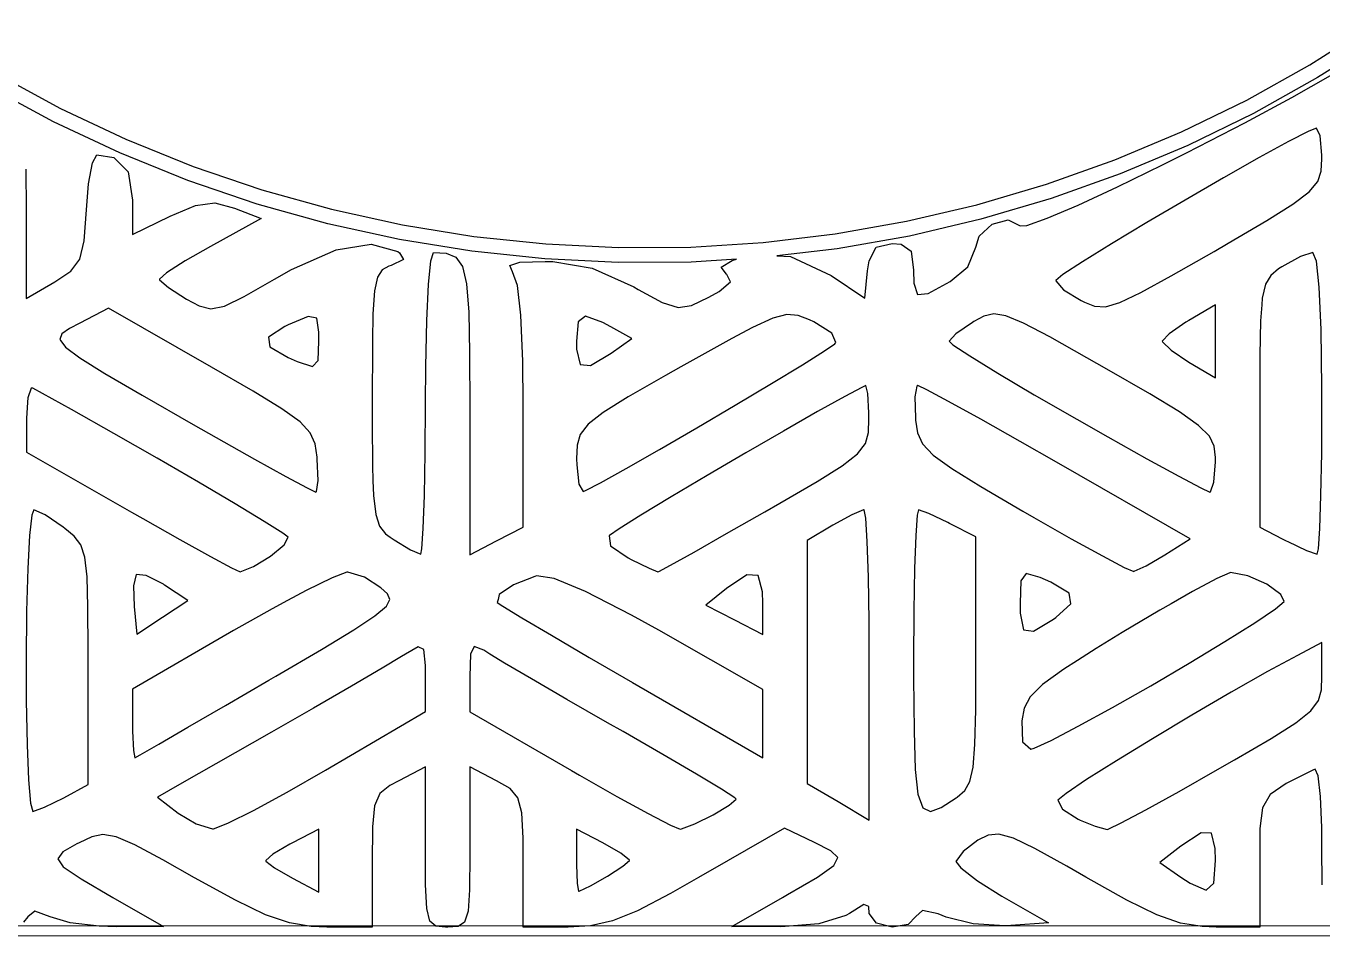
# Model space of a CAD drawing. Extents: x 19 to 403, y -177 to -75.
# Drawn here: x 165.23 to 177.72, y -177.06 to -168.29 of the extents above; entities that cross this region are included whole.
import ezdxf

# ---------------------------------------------------------------- set-up
doc = ezdxf.new("R2010")
doc.units = 0
doc.layers.add('BLACK', color=7, linetype='CONTINUOUS')

msp = doc.modelspace()

# ---------------------------------------------------------------- linework, layer by layer
at = {"layer": 'BLACK', "linetype": 'CONTINUOUS'}
for p, q in [((177.602, -168.667), (178.192, -168.293)), ((178.273, -168.413), (177.677, -168.791)), ((176.993, -169.007), (177.602, -168.667)), ((164.949, -168.755), (165.563, -169.087)), ((177.677, -168.791), (177.06, -169.136)), ((177.428, -168.984), (177.8, -168.772)), ((165.498, -169.217), (164.876, -168.881)), ((165.563, -169.087), (166.195, -169.384)), ((176.365, -169.313), (176.993, -169.007)), ((176.976, -169.226), (177.428, -168.984)), ((166.137, -169.517), (165.498, -169.217)), ((177.06, -169.136), (176.425, -169.446)), ((175.722, -169.584), (176.365, -169.313)), ((176.413, -169.515), (176.976, -169.226)), ((177.592, -169.306), (177.397, -169.406)), ((177.665, -169.278), (177.592, -169.306)), ((177.701, -169.353), (177.665, -169.278)), ((166.195, -169.384), (166.842, -169.646)), ((176.425, -169.446), (175.774, -169.719)), ((177.397, -169.406), (177.113, -169.562)), ((177.718, -169.537), (177.701, -169.353)), ((165.871, -169.612), (165.913, -169.534)), ((165.913, -169.534), (166.079, -169.562)), ((166.079, -169.562), (166.216, -169.7)), ((166.792, -169.782), (166.137, -169.517)), ((175.064, -169.818), (175.722, -169.584)), ((176.182, -169.632), (176.413, -169.515)), ((177.113, -169.562), (176.771, -169.755)), ((177.712, -169.691), (177.718, -169.572)), ((177.718, -169.572), (177.718, -169.537)), ((165.23, -169.674), (165.232, -170.065)), ((165.834, -169.815), (165.871, -169.612)), ((166.216, -169.7), (166.258, -169.97)), ((166.842, -169.646), (167.503, -169.871)), ((175.749, -169.844), (176.182, -169.632)), ((177.679, -169.791), (177.712, -169.691)), ((165.814, -170.065), (165.834, -169.815)), ((167.46, -170.01), (166.792, -169.782)), ((174.394, -170.015), (175.064, -169.818)), ((175.774, -169.719), (175.109, -169.956)), ((176.771, -169.755), (176.401, -169.97)), ((177.596, -169.891), (177.679, -169.791)), ((167.503, -169.871), (168.176, -170.059)), ((175.109, -169.956), (174.431, -170.156)), ((175.369, -170.019), (175.749, -169.844)), ((177.439, -170.01), (177.596, -169.891)), ((165.232, -170.065), (165.232, -170.919)), ((165.793, -170.362), (165.814, -170.065)), ((166.258, -169.97), (166.258, -170.302)), ((166.622, -170.126), (166.865, -170.023)), ((166.865, -170.023), (167.051, -169.998)), ((167.051, -169.998), (167.242, -170.048)), ((167.242, -170.048), (167.499, -170.147)), ((168.141, -170.2), (167.46, -170.01)), ((168.176, -170.059), (168.858, -170.209)), ((173.714, -170.175), (174.394, -170.015)), ((175.07, -170.146), (175.369, -170.019)), ((176.401, -169.97), (176.031, -170.188)), ((177.186, -170.169), (177.439, -170.01)), ((166.258, -170.302), (166.622, -170.126)), ((167.499, -170.147), (167.008, -170.418)), ((168.83, -170.351), (168.141, -170.2)), ((168.858, -170.209), (169.547, -170.32)), ((173.027, -170.296), (173.714, -170.175)), ((174.431, -170.156), (173.744, -170.317)), ((174.416, -170.317), (174.541, -170.203)), ((174.541, -170.203), (174.695, -170.16)), ((174.695, -170.16), (174.811, -170.218)), ((174.811, -170.218), (174.875, -170.215)), ((174.875, -170.215), (175.07, -170.146)), ((176.031, -170.188), (175.691, -170.392)), ((176.814, -170.387), (177.186, -170.169)), ((169.547, -170.32), (170.241, -170.393)), ((172.334, -170.379), (173.027, -170.296)), ((173.744, -170.317), (173.048, -170.44)), ((174.383, -170.424), (174.416, -170.317)), ((165.75, -170.541), (165.793, -170.362)), ((167.008, -170.418), (166.766, -170.557)), ((167.79, -170.64), (168.221, -170.451)), ((168.221, -170.451), (168.559, -170.394)), ((168.559, -170.394), (168.814, -170.467)), ((168.814, -170.467), (168.831, -170.478)), ((169.528, -170.464), (168.83, -170.351)), ((170.23, -170.538), (169.528, -170.464)), ((170.241, -170.393), (170.939, -170.427)), ((170.939, -170.427), (171.637, -170.423)), ((171.637, -170.423), (172.334, -170.379)), ((173.048, -170.44), (172.467, -170.509)), ((173.355, -170.555), (173.423, -170.423)), ((173.423, -170.423), (173.576, -170.39)), ((173.576, -170.39), (173.663, -170.395)), ((173.663, -170.395), (173.761, -170.462)), ((173.761, -170.462), (173.784, -170.646)), ((174.305, -170.614), (174.383, -170.424)), ((175.691, -170.392), (175.412, -170.565)), ((176.267, -170.702), (176.68, -170.465)), ((176.68, -170.465), (176.814, -170.387)), ((165.663, -170.655), (165.75, -170.541)), ((166.766, -170.557), (166.586, -170.672)), ((168.868, -170.542), (168.75, -170.6)), ((168.831, -170.478), (168.868, -170.542)), ((169.11, -170.784), (169.132, -170.556)), ((169.132, -170.556), (169.159, -170.475)), ((169.159, -170.475), (169.28, -170.482)), ((169.28, -170.482), (169.372, -170.52)), ((169.372, -170.52), (169.436, -170.611)), ((169.893, -170.601), (169.989, -170.57)), ((169.989, -170.57), (170.233, -170.561)), ((170.936, -170.573), (170.23, -170.538)), ((170.233, -170.561), (170.307, -170.562)), ((170.307, -170.562), (170.688, -170.628)), ((171.642, -170.568), (170.936, -170.573)), ((172.077, -170.54), (171.642, -170.568)), ((171.931, -170.617), (172.037, -170.552)), ((172.037, -170.552), (172.077, -170.54)), ((172.467, -170.509), (172.599, -170.513)), ((172.599, -170.513), (172.99, -170.696)), ((173.341, -170.653), (173.355, -170.555)), ((175.412, -170.565), (175.222, -170.689)), ((177.511, -170.513), (177.331, -170.613)), ((177.63, -170.475), (177.511, -170.513)), ((177.666, -170.56), (177.63, -170.475)), ((177.693, -170.809), (177.666, -170.56)), ((165.51, -170.757), (165.663, -170.655)), ((166.586, -170.672), (166.517, -170.732)), ((167.627, -170.732), (167.79, -170.64)), ((168.618, -170.713), (168.59, -170.844)), ((168.663, -170.643), (168.618, -170.713)), ((168.728, -170.607), (168.663, -170.643)), ((168.75, -170.6), (168.728, -170.607)), ((169.436, -170.611), (169.476, -170.779)), ((169.919, -170.663), (169.893, -170.601)), ((169.967, -170.794), (169.919, -170.663)), ((170.688, -170.628), (171.087, -170.808)), ((171.981, -170.684), (171.931, -170.617)), ((171.985, -170.687), (171.981, -170.684)), ((172.02, -170.757), (171.985, -170.687)), ((172.99, -170.696), (173.314, -170.917)), ((173.314, -170.917), (173.341, -170.653)), ((173.784, -170.646), (173.787, -170.772)), ((174.135, -170.756), (174.305, -170.614)), ((175.222, -170.689), (175.153, -170.747)), ((175.974, -170.862), (176.267, -170.702)), ((177.225, -170.696), (177.174, -170.78)), ((177.3, -170.634), (177.225, -170.696)), ((177.331, -170.613), (177.3, -170.634)), ((165.232, -170.919), (165.51, -170.757)), ((166.517, -170.732), (166.519, -170.738)), ((166.519, -170.738), (166.605, -170.814)), ((166.605, -170.814), (166.779, -170.924)), ((167.333, -170.9), (167.627, -170.732)), ((169.093, -171.132), (169.11, -170.784)), ((169.476, -170.779), (169.497, -171.049)), ((170, -171.078), (169.967, -170.794)), ((171.087, -170.808), (171.129, -170.831)), ((171.129, -170.831), (171.362, -170.956)), ((171.91, -170.851), (172.02, -170.757)), ((173.787, -170.772), (173.822, -170.879)), ((173.925, -170.87), (174.135, -170.756)), ((175.153, -170.747), (175.153, -170.75)), ((175.153, -170.75), (175.228, -170.834)), ((175.228, -170.834), (175.397, -170.939)), ((177.174, -170.78), (177.143, -170.916)), ((177.711, -171.218), (177.693, -170.809)), ((166.779, -170.924), (166.899, -170.989)), ((167.143, -170.993), (167.333, -170.9)), ((168.59, -170.844), (168.575, -171.065)), ((171.362, -170.956), (171.514, -171.004)), ((171.644, -170.985), (171.811, -170.906)), ((171.811, -170.906), (171.91, -170.851)), ((173.822, -170.879), (173.925, -170.87)), ((175.397, -170.939), (175.429, -170.955)), ((175.429, -170.955), (175.528, -170.994)), ((175.633, -170.998), (175.772, -170.958)), ((175.772, -170.958), (175.974, -170.862)), ((177.143, -170.916), (177.139, -170.979)), ((166.028, -171.013), (165.752, -171.156)), ((167.02, -171.581), (166.028, -171.013)), ((166.899, -170.989), (167.013, -171.019)), ((167.013, -171.019), (167.143, -170.993)), ((168.575, -171.065), (168.57, -171.33)), ((169.497, -171.049), (169.506, -171.442)), ((170.018, -171.521), (170, -171.078)), ((170.624, -171.088), (170.551, -171.143)), ((170.789, -171.151), (170.624, -171.088)), ((171.514, -171.004), (171.644, -170.985)), ((172.564, -171.074), (172.427, -171.109)), ((172.672, -171.083), (172.564, -171.074)), ((172.781, -171.125), (172.672, -171.083)), ((174.462, -171.089), (174.364, -171.141)), ((174.556, -171.067), (174.462, -171.089)), ((174.674, -171.086), (174.556, -171.067)), ((174.844, -171.156), (174.674, -171.086)), ((175.528, -170.994), (175.633, -170.998)), ((176.692, -170.979), (176.436, -171.13)), ((176.692, -171.682), (176.692, -170.979)), ((177.139, -170.979), (177.127, -171.135)), ((165.652, -171.208), (165.576, -171.258)), ((165.752, -171.156), (165.652, -171.208)), ((167.725, -171.189), (167.569, -171.291)), ((167.759, -171.173), (167.725, -171.189)), ((167.952, -171.093), (167.759, -171.173)), ((168.034, -171.109), (167.952, -171.093)), ((168.054, -171.244), (168.034, -171.109)), ((169.083, -171.577), (169.093, -171.132)), ((170.551, -171.143), (170.535, -171.33)), ((170.866, -171.193), (170.789, -171.151)), ((171.07, -171.305), (170.866, -171.193)), ((172.231, -171.198), (172.031, -171.305)), ((172.427, -171.109), (172.231, -171.198)), ((172.823, -171.145), (172.781, -171.125)), ((172.995, -171.254), (172.823, -171.145)), ((174.352, -171.149), (174.192, -171.258)), ((174.364, -171.141), (174.352, -171.149)), ((175.095, -171.287), (174.844, -171.156)), ((176.407, -171.148), (176.245, -171.259)), ((176.436, -171.13), (176.407, -171.148)), ((177.127, -171.135), (177.121, -171.465)), ((165.576, -171.258), (165.558, -171.314)), ((165.558, -171.314), (165.568, -171.327)), ((165.568, -171.327), (165.611, -171.387)), ((167.569, -171.291), (167.581, -171.383)), ((168.047, -171.517), (168.054, -171.33)), ((168.054, -171.33), (168.054, -171.244)), ((168.57, -171.33), (168.569, -171.402)), ((170.535, -171.33), (170.536, -171.406)), ((170.869, -171.446), (171.07, -171.305)), ((172.031, -171.305), (171.946, -171.351)), ((173.033, -171.343), (172.995, -171.254)), ((174.192, -171.258), (174.127, -171.331)), ((174.127, -171.331), (174.14, -171.343)), ((175.453, -171.489), (175.095, -171.287)), ((176.245, -171.259), (176.179, -171.33)), ((176.179, -171.33), (176.181, -171.337)), ((176.181, -171.337), (176.264, -171.417)), ((177.718, -171.78), (177.711, -171.218)), ((165.611, -171.387), (165.751, -171.491)), ((167.581, -171.383), (167.759, -171.488)), ((168.569, -171.402), (168.568, -171.882)), ((169.506, -171.442), (169.508, -171.983)), ((170.536, -171.406), (170.571, -171.554)), ((170.672, -171.564), (170.869, -171.446)), ((171.946, -171.351), (171.542, -171.577)), ((172.712, -171.558), (172.926, -171.424)), ((172.926, -171.424), (173.025, -171.355)), ((173.025, -171.355), (173.033, -171.343)), ((174.14, -171.343), (174.163, -171.364)), ((174.163, -171.364), (174.326, -171.472)), ((176.264, -171.417), (176.436, -171.531)), ((177.121, -171.465), (177.12, -171.937)), ((165.751, -171.491), (165.992, -171.641)), ((167.421, -171.813), (167.02, -171.581)), ((167.759, -171.488), (167.846, -171.527)), ((167.846, -171.527), (167.993, -171.574)), ((167.993, -171.574), (168.047, -171.517)), ((169.081, -171.929), (169.083, -171.577)), ((170.021, -171.944), (170.018, -171.521)), ((170.571, -171.554), (170.672, -171.564)), ((171.542, -171.577), (171.393, -171.661)), ((172.416, -171.738), (172.712, -171.558)), ((174.326, -171.472), (174.595, -171.637)), ((175.647, -171.6), (175.453, -171.489)), ((176.436, -171.531), (176.692, -171.682)), ((165.992, -171.641), (166.352, -171.85)), ((171.393, -171.661), (171.035, -171.867)), ((174.595, -171.637), (174.947, -171.846)), ((176.06, -171.838), (175.647, -171.6)), ((165.283, -171.783), (165.248, -171.875)), ((165.296, -171.783), (165.283, -171.783)), ((165.669, -171.989), (165.296, -171.783)), ((167.697, -171.982), (167.421, -171.813)), ((172.066, -171.946), (172.416, -171.738)), ((173.284, -171.775), (173.12, -171.862)), ((173.323, -171.758), (173.284, -171.775)), ((173.344, -171.834), (173.323, -171.758)), ((173.354, -172.021), (173.344, -171.834)), ((173.816, -171.762), (173.796, -171.867)), ((173.824, -171.758), (173.816, -171.762)), ((173.911, -171.798), (173.824, -171.758)), ((174.121, -171.911), (173.911, -171.798)), ((176.346, -172.012), (176.06, -171.838)), ((177.718, -171.929), (177.718, -171.78)), ((165.245, -171.917), (165.235, -172.074)), ((165.248, -171.875), (165.245, -171.917)), ((166.352, -171.85), (166.844, -172.132)), ((168.568, -171.882), (168.568, -172.12)), ((169.078, -172.406), (169.081, -171.929)), ((170.021, -173.122), (170.021, -171.944)), ((171.035, -171.867), (170.794, -172.016)), ((171.696, -172.164), (172.066, -171.946)), ((173.12, -171.862), (172.859, -172.008)), ((173.796, -171.867), (173.801, -172.069)), ((174.43, -172.081), (174.121, -171.911)), ((174.947, -171.846), (175.356, -172.082)), ((177.12, -171.937), (177.12, -173.122)), ((177.716, -172.406), (177.718, -171.929)), ((165.235, -172.074), (165.237, -172.399)), ((166.077, -172.219), (165.669, -171.989)), ((167.872, -172.108), (167.697, -171.982)), ((169.508, -171.983), (169.508, -173.387)), ((170.794, -172.016), (170.647, -172.129)), ((172.859, -172.008), (172.531, -172.196)), ((173.348, -172.21), (173.354, -172.079)), ((173.354, -172.079), (173.354, -172.021)), ((173.801, -172.069), (173.801, -172.079)), ((173.801, -172.079), (173.802, -172.09)), ((173.802, -172.09), (173.822, -172.214)), ((174.811, -172.296), (174.43, -172.081)), ((175.356, -172.082), (175.654, -172.251)), ((176.53, -172.141), (176.346, -172.012)), ((166.844, -172.132), (167.063, -172.257)), ((167.971, -172.214), (167.872, -172.108)), ((168.018, -172.32), (167.971, -172.214)), ((168.568, -172.12), (168.57, -172.532)), ((170.647, -172.129), (170.571, -172.228)), ((171.335, -172.374), (171.696, -172.164)), ((172.531, -172.196), (172.167, -172.407)), ((173.319, -172.315), (173.348, -172.21)), ((173.822, -172.214), (173.871, -172.32)), ((176.634, -172.244), (176.53, -172.141)), ((166.495, -172.458), (166.077, -172.219)), ((167.063, -172.257), (167.433, -172.466)), ((168.037, -172.448), (168.018, -172.32)), ((170.542, -172.332), (170.537, -172.464)), ((170.571, -172.228), (170.542, -172.332)), ((173.242, -172.414), (173.319, -172.315)), ((173.871, -172.32), (173.973, -172.427)), ((175.161, -172.495), (174.811, -172.296)), ((175.654, -172.251), (176.032, -172.463)), ((176.68, -172.341), (176.634, -172.244)), ((176.692, -172.452), (176.68, -172.341)), ((165.237, -172.399), (166.249, -172.977)), ((166.894, -172.689), (166.495, -172.458)), ((167.433, -172.466), (167.734, -172.633)), ((168.038, -172.467), (168.037, -172.448)), ((169.071, -172.817), (169.078, -172.406)), ((170.537, -172.464), (170.538, -172.522)), ((171.015, -172.556), (171.335, -172.374)), ((172.167, -172.407), (171.796, -172.625)), ((173.095, -172.53), (173.242, -172.414)), ((173.973, -172.427), (174.152, -172.557)), ((176.032, -172.463), (176.34, -172.632)), ((176.692, -172.492), (176.692, -172.452)), ((177.709, -172.817), (177.716, -172.406)), ((168.046, -172.671), (168.038, -172.467)), ((168.57, -172.532), (168.575, -172.671)), ((170.538, -172.522), (170.558, -172.706)), ((170.767, -172.694), (171.015, -172.556)), ((172.854, -172.681), (173.095, -172.53)), ((174.152, -172.557), (174.432, -172.73)), ((176.448, -173.233), (175.161, -172.495)), ((176.678, -172.687), (176.692, -172.492)), ((167.247, -172.897), (166.894, -172.689)), ((167.734, -172.633), (167.94, -172.744)), ((168.031, -172.779), (168.046, -172.671)), ((168.575, -172.671), (168.58, -172.816)), ((170.558, -172.706), (170.599, -172.777)), ((170.621, -172.769), (170.767, -172.694)), ((171.796, -172.625), (171.448, -172.831)), ((172.495, -172.89), (172.854, -172.681)), ((176.34, -172.632), (176.55, -172.744)), ((176.645, -172.782), (176.678, -172.687)), ((167.94, -172.744), (168.025, -172.784)), ((168.025, -172.784), (168.031, -172.779)), ((168.58, -172.816), (168.601, -173)), ((169.06, -173.135), (169.071, -172.817)), ((170.599, -172.777), (170.621, -172.769)), ((171.448, -172.831), (171.155, -173.007)), ((174.432, -172.73), (174.836, -172.967)), ((176.55, -172.744), (176.639, -172.784)), ((176.639, -172.784), (176.645, -172.782)), ((177.698, -173.135), (177.709, -172.817)), ((165.306, -172.955), (165.287, -173.006)), ((165.418, -173.004), (165.306, -172.955)), ((167.527, -173.066), (167.247, -172.897)), ((172.349, -172.974), (172.495, -172.89)), ((173.301, -172.956), (173.189, -173.002)), ((173.306, -172.955), (173.301, -172.956)), ((173.322, -173.036), (173.306, -172.955)), ((173.831, -172.955), (173.819, -173.006)), ((173.932, -172.991), (173.831, -172.955)), ((165.287, -173.006), (165.265, -173.203)), ((165.591, -173.121), (165.418, -173.004)), ((166.249, -172.977), (166.356, -173.038)), ((166.356, -173.038), (166.715, -173.24)), ((167.707, -173.179), (167.527, -173.066)), ((168.601, -173), (168.638, -173.113)), ((171.155, -173.007), (170.947, -173.137)), ((171.98, -173.184), (172.349, -172.974)), ((173.189, -173.002), (173.007, -173.102)), ((173.337, -173.261), (173.322, -173.036)), ((173.819, -173.006), (173.805, -173.203)), ((174.114, -173.077), (173.932, -172.991)), ((174.131, -173.086), (174.114, -173.077)), ((174.383, -173.216), (174.131, -173.086)), ((174.836, -172.967), (174.941, -173.028)), ((174.941, -173.028), (175.302, -173.234)), ((165.265, -173.203), (165.248, -173.521)), ((165.606, -173.133), (165.591, -173.121)), ((165.696, -173.209), (165.606, -173.133)), ((165.759, -173.292), (165.696, -173.209)), ((167.759, -173.219), (167.707, -173.179)), ((168.638, -173.113), (168.696, -173.185)), ((168.696, -173.185), (168.742, -173.219)), ((169.047, -173.332), (169.06, -173.135)), ((169.765, -173.255), (170.021, -173.122)), ((170.853, -173.201), (170.849, -173.206)), ((170.849, -173.206), (170.865, -173.3)), ((170.947, -173.137), (170.853, -173.201)), ((171.669, -173.361), (171.98, -173.184)), ((173.007, -173.102), (172.758, -173.249)), ((173.805, -173.203), (173.794, -173.521)), ((177.12, -173.122), (177.334, -173.233)), ((177.684, -173.332), (177.698, -173.135)), ((165.798, -173.412), (165.759, -173.292)), ((166.715, -173.24), (167.009, -173.403)), ((167.588, -173.402), (167.72, -173.293)), ((167.72, -173.293), (167.759, -173.219)), ((168.742, -173.219), (168.778, -173.245)), ((168.778, -173.245), (168.938, -173.341)), ((169.035, -173.383), (169.047, -173.332)), ((169.508, -173.387), (169.765, -173.255)), ((170.865, -173.3), (171.034, -173.418)), ((172.758, -173.249), (172.758, -175.59)), ((173.348, -173.602), (173.337, -173.261)), ((174.383, -174.407), (174.383, -173.216)), ((175.302, -173.234), (175.603, -173.399)), ((176.206, -173.387), (176.448, -173.233)), ((177.334, -173.233), (177.372, -173.252)), ((177.372, -173.252), (177.389, -173.261)), ((177.389, -173.261), (177.571, -173.347)), ((177.671, -173.383), (177.684, -173.332)), ((165.82, -173.601), (165.798, -173.412)), ((167.009, -173.403), (167.212, -173.512)), ((167.425, -173.502), (167.588, -173.402)), ((168.938, -173.341), (169.035, -173.383)), ((171.034, -173.418), (171.062, -173.433)), ((171.062, -173.433), (171.236, -173.518)), ((171.442, -173.487), (171.669, -173.361)), ((175.603, -173.399), (175.813, -173.509)), ((176.025, -173.494), (176.206, -173.387)), ((177.571, -173.347), (177.671, -173.383)), ((165.248, -173.521), (165.236, -173.932)), ((166.292, -173.577), (166.268, -173.688)), ((166.293, -173.577), (166.292, -173.577)), ((166.388, -173.586), (166.293, -173.577)), ((166.555, -173.672), (166.388, -173.586)), ((167.212, -173.512), (167.294, -173.551)), ((167.294, -173.551), (167.425, -173.502)), ((168.322, -173.555), (168.181, -173.609)), ((168.333, -173.554), (168.322, -173.555)), ((168.493, -173.605), (168.333, -173.554)), ((171.236, -173.518), (171.321, -173.551)), ((171.321, -173.551), (171.329, -173.548)), ((171.329, -173.548), (171.442, -173.487)), ((172.177, -173.581), (171.981, -173.714)), ((172.285, -173.588), (172.177, -173.581)), ((172.327, -173.744), (172.285, -173.588)), ((173.794, -173.521), (173.787, -173.932)), ((174.867, -173.568), (174.817, -173.64)), ((175.004, -173.607), (174.867, -173.568)), ((175.813, -173.509), (175.905, -173.548)), ((175.905, -173.548), (175.909, -173.547)), ((175.909, -173.547), (176.025, -173.494)), ((176.831, -173.562), (176.706, -173.617)), ((176.838, -173.56), (176.831, -173.562)), ((177.004, -173.589), (176.838, -173.56)), ((177.187, -173.67), (177.004, -173.589)), ((165.829, -173.89), (165.82, -173.601)), ((166.268, -173.688), (166.274, -173.887)), ((166.565, -173.679), (166.555, -173.672)), ((166.792, -173.828), (166.565, -173.679)), ((168.181, -173.609), (167.931, -173.732)), ((168.65, -173.706), (168.493, -173.605)), ((168.714, -173.763), (168.65, -173.706)), ((169.928, -173.678), (169.792, -173.772)), ((170.133, -173.597), (169.928, -173.678)), ((170.152, -173.591), (170.133, -173.597)), ((170.32, -173.616), (170.152, -173.591)), ((170.624, -173.741), (170.32, -173.616)), ((171.981, -173.714), (171.783, -173.874)), ((173.355, -174.031), (173.348, -173.602)), ((174.817, -173.64), (174.811, -173.853)), ((175.106, -173.653), (175.004, -173.607)), ((175.283, -173.758), (175.106, -173.653)), ((176.706, -173.617), (176.471, -173.743)), ((177.322, -173.769), (177.187, -173.67)), ((166.547, -173.99), (166.792, -173.828)), ((167.752, -173.828), (167.603, -173.907)), ((167.931, -173.732), (167.752, -173.828)), ((168.704, -173.884), (168.738, -173.818)), ((168.738, -173.818), (168.714, -173.763)), ((169.781, -173.818), (169.773, -173.847)), ((169.792, -173.772), (169.781, -173.818)), ((171.066, -173.969), (170.624, -173.741)), ((172.331, -173.855), (172.327, -173.744)), ((175.299, -173.86), (175.283, -173.758)), ((176.471, -173.743), (176.265, -173.86)), ((177.272, -173.909), (177.353, -173.838)), ((177.353, -173.838), (177.322, -173.769)), ((165.236, -173.932), (165.232, -174.409)), ((165.831, -174.31), (165.829, -173.89)), ((166.274, -173.887), (166.301, -174.151)), ((167.603, -173.907), (167.23, -174.118)), ((168.594, -173.977), (168.704, -173.884)), ((169.773, -173.847), (169.826, -173.883)), ((169.826, -173.883), (170.008, -173.994)), ((171.783, -173.874), (172.057, -174.015)), ((172.331, -174.157), (172.331, -173.855)), ((173.787, -173.932), (173.784, -174.409)), ((174.811, -173.853), (174.812, -173.95)), ((174.812, -173.95), (174.844, -174.11)), ((175.155, -173.993), (175.299, -173.86)), ((176.157, -173.922), (175.794, -174.138)), ((176.265, -173.86), (176.157, -173.922)), ((177.072, -174.043), (177.272, -173.909)), ((166.301, -174.151), (166.547, -173.99)), ((168.392, -174.11), (168.594, -173.977)), ((170.008, -173.994), (170.294, -174.163)), ((171.328, -174.115), (171.066, -173.969)), ((172.057, -174.015), (172.331, -174.157)), ((173.357, -174.449), (173.355, -174.031)), ((174.94, -174.124), (175.131, -174.009)), ((175.131, -174.009), (175.155, -173.993)), ((176.784, -174.224), (177.072, -174.043)), ((167.23, -174.118), (166.258, -174.683)), ((168.079, -174.299), (168.392, -174.11)), ((170.294, -174.163), (170.658, -174.376)), ((172.331, -174.686), (171.328, -174.115)), ((174.844, -174.11), (174.94, -174.124)), ((175.794, -174.138), (175.544, -174.29)), ((165.831, -174.455), (165.831, -174.31)), ((167.638, -174.557), (168.079, -174.299)), ((169.011, -174.274), (168.888, -174.344)), ((169.066, -174.301), (169.011, -174.274)), ((169.08, -174.455), (169.066, -174.301)), ((169.549, -174.271), (169.514, -174.345)), ((169.642, -174.307), (169.549, -174.271)), ((169.701, -174.344), (169.642, -174.307)), ((175.544, -174.29), (175.362, -174.407)), ((176.439, -174.432), (176.784, -174.224)), ((177.718, -174.234), (177.483, -174.357)), ((177.718, -174.557), (177.718, -174.234)), ((165.232, -174.409), (165.234, -174.791)), ((165.831, -175.601), (165.831, -174.455)), ((168.851, -174.368), (168.662, -174.481)), ((168.888, -174.344), (168.851, -174.368)), ((169.081, -174.559), (169.08, -174.455)), ((169.514, -174.345), (169.508, -174.559)), ((169.843, -174.431), (169.701, -174.344)), ((170.101, -174.583), (169.843, -174.431)), ((170.658, -174.376), (171.075, -174.618)), ((173.357, -175.943), (173.357, -174.449)), ((173.784, -174.409), (173.784, -174.572)), ((174.382, -174.881), (174.383, -174.407)), ((175.362, -174.407), (175.231, -174.489)), ((176.068, -174.649), (176.439, -174.432)), ((177.483, -174.357), (177.195, -174.513)), ((167.57, -174.596), (167.638, -174.557)), ((168.662, -174.481), (168.368, -174.653)), ((169.081, -174.899), (169.081, -174.559)), ((169.508, -174.559), (169.508, -174.9)), ((170.443, -174.781), (170.101, -174.583)), ((173.784, -174.572), (173.788, -175.088)), ((175.231, -174.489), (175.027, -174.637)), ((177.195, -174.513), (176.843, -174.712)), ((177.714, -174.688), (177.718, -174.557)), ((166.258, -174.683), (166.258, -175.016)), ((167.153, -174.839), (167.57, -174.596)), ((168.368, -174.653), (168.003, -174.864)), ((171.075, -174.618), (172.331, -175.343)), ((172.331, -175.343), (172.331, -174.686)), ((175.027, -174.637), (174.908, -174.755)), ((175.701, -174.858), (176.068, -174.649)), ((176.843, -174.712), (176.464, -174.934)), ((177.686, -174.793), (177.714, -174.688)), ((165.234, -174.791), (165.243, -175.218)), ((170.836, -175.007), (170.443, -174.781)), ((174.908, -174.755), (174.85, -174.864)), ((177.612, -174.892), (177.686, -174.793)), ((166.792, -175.048), (167.153, -174.839)), ((168.003, -174.864), (167.597, -175.096)), ((168.119, -175.462), (169.081, -174.899)), ((169.508, -174.9), (170.488, -175.467)), ((174.374, -175.214), (174.382, -174.881)), ((174.85, -174.864), (174.827, -174.986)), ((175.371, -175.04), (175.701, -174.858)), ((176.464, -174.934), (176.085, -175.16)), ((177.468, -175.007), (177.612, -174.892)), ((166.258, -175.016), (166.259, -175.086)), ((166.259, -175.086), (166.266, -175.272)), ((166.51, -175.212), (166.792, -175.048)), ((170.984, -175.091), (170.836, -175.007)), ((173.788, -175.088), (173.8, -175.456)), ((174.827, -174.986), (174.833, -175.191)), ((175.109, -175.178), (175.371, -175.04)), ((177.23, -175.157), (177.468, -175.007)), ((166.332, -175.314), (166.51, -175.212)), ((167.597, -175.096), (166.711, -175.601)), ((171.367, -175.312), (170.984, -175.091)), ((174.833, -175.191), (174.912, -175.26)), ((174.944, -175.252), (175.109, -175.178)), ((176.085, -175.16), (175.738, -175.373)), ((176.876, -175.363), (177.23, -175.157)), ((165.243, -175.218), (165.257, -175.557)), ((166.266, -175.272), (166.28, -175.343)), ((166.28, -175.343), (166.332, -175.314)), ((171.692, -175.502), (171.367, -175.312)), ((174.357, -175.435), (174.374, -175.214)), ((174.912, -175.26), (174.944, -175.252)), ((167.748, -175.674), (168.119, -175.462)), ((169.081, -175.431), (168.824, -175.564)), ((169.081, -176.203), (169.081, -175.431)), ((169.765, -175.564), (169.508, -175.431)), ((169.508, -175.431), (169.508, -176.203)), ((173.8, -175.456), (173.826, -175.695)), ((174.326, -175.573), (174.357, -175.435)), ((175.738, -175.373), (175.451, -175.554)), ((176.341, -175.668), (176.713, -175.457)), ((176.713, -175.457), (176.876, -175.363)), ((177.638, -175.46), (177.373, -175.591)), ((177.654, -175.452), (177.638, -175.46)), ((177.682, -175.517), (177.654, -175.452)), ((165.257, -175.557), (165.275, -175.78)), ((168.824, -175.564), (168.737, -175.611)), ((169.896, -175.64), (169.765, -175.564)), ((170.488, -175.467), (170.566, -175.512)), ((170.566, -175.512), (170.926, -175.716)), ((171.932, -175.647), (171.692, -175.502)), ((174.276, -175.659), (174.326, -175.573)), ((175.451, -175.554), (175.254, -175.687)), ((177.704, -175.717), (177.682, -175.517)), ((165.596, -175.729), (165.831, -175.601)), ((166.711, -175.601), (166.499, -175.722)), ((167.423, -175.85), (167.748, -175.674)), ((168.641, -175.689), (168.591, -175.807)), ((168.737, -175.611), (168.641, -175.689)), ((169.972, -175.728), (169.896, -175.64)), ((172.06, -175.729), (171.932, -175.647)), ((172.758, -175.59), (173.017, -175.742)), ((173.826, -175.695), (173.873, -175.824)), ((174.204, -175.722), (174.276, -175.659)), ((175.254, -175.687), (175.175, -175.753)), ((176.022, -175.845), (176.341, -175.668)), ((177.218, -175.696), (177.144, -175.824)), ((177.373, -175.591), (177.218, -175.696)), ((165.275, -175.78), (165.296, -175.86)), ((165.297, -175.86), (165.411, -175.82)), ((165.411, -175.82), (165.596, -175.729)), ((166.499, -175.722), (166.699, -175.876)), ((168.591, -175.807), (168.571, -176.008)), ((170.009, -175.873), (169.972, -175.728)), ((170.926, -175.716), (171.227, -175.881)), ((171.852, -175.892), (172.007, -175.8)), ((172.007, -175.8), (172.074, -175.742)), ((172.074, -175.742), (172.06, -175.729)), ((173.017, -175.742), (173.057, -175.766)), ((173.057, -175.766), (173.357, -175.943)), ((173.873, -175.824), (173.946, -175.86)), ((173.946, -175.86), (174.051, -175.823)), ((174.051, -175.823), (174.193, -175.73)), ((174.193, -175.73), (174.204, -175.722)), ((175.175, -175.753), (175.218, -175.837)), ((175.218, -175.837), (175.368, -175.934)), ((177.144, -175.824), (177.121, -176.025)), ((177.717, -176.016), (177.704, -175.717)), ((165.296, -175.86), (165.297, -175.86)), ((166.699, -175.876), (166.87, -175.98)), ((167.175, -175.973), (167.423, -175.85)), ((170.021, -176.119), (170.009, -175.873)), ((171.227, -175.881), (171.44, -175.991)), ((171.676, -175.98), (171.852, -175.892)), ((175.368, -175.934), (175.39, -175.943)), ((175.39, -175.943), (175.534, -176.002)), ((175.785, -175.971), (176.022, -175.845)), ((165.972, -176.082), (165.865, -176.105)), ((166.1, -176.105), (165.972, -176.082)), ((166.87, -175.98), (167.028, -176.028)), ((167.028, -176.028), (167.037, -176.027)), ((167.037, -176.027), (167.175, -175.973)), ((168.054, -176.03), (167.798, -176.162)), ((168.054, -176.637), (168.054, -176.03)), ((168.571, -176.03), (168.568, -176.336)), ((168.571, -176.008), (168.571, -176.03)), ((170.791, -176.162), (170.535, -176.03)), ((170.535, -176.03), (170.535, -176.331)), ((171.44, -175.991), (171.536, -176.031)), ((171.536, -176.031), (171.548, -176.029)), ((171.548, -176.029), (171.676, -175.98)), ((172.539, -176.02), (171.998, -176.333)), ((172.83, -176.159), (172.539, -176.02)), ((174.606, -176.078), (174.502, -176.088)), ((174.745, -176.117), (174.606, -176.078)), ((175.534, -176.002), (175.649, -176.034)), ((175.649, -176.034), (175.659, -176.031)), ((175.659, -176.031), (175.785, -175.971)), ((176.553, -176.065), (176.36, -176.194)), ((176.654, -176.069), (176.553, -176.065)), ((176.689, -176.216), (176.654, -176.069)), ((177.121, -176.025), (177.12, -176.333)), ((177.718, -176.198), (177.717, -176.016)), ((165.723, -176.174), (165.586, -176.251)), ((165.744, -176.163), (165.723, -176.174)), ((165.865, -176.105), (165.744, -176.163)), ((166.281, -176.183), (166.1, -176.105)), ((166.549, -176.327), (166.281, -176.183)), ((167.774, -176.175), (167.609, -176.273)), ((167.798, -176.162), (167.774, -176.175)), ((169.082, -176.568), (169.081, -176.203)), ((169.508, -176.203), (169.508, -176.274)), ((170.021, -176.336), (170.021, -176.119)), ((170.964, -176.262), (170.791, -176.162)), ((172.987, -176.239), (172.83, -176.159)), ((174.403, -176.138), (174.26, -176.245)), ((174.502, -176.088), (174.403, -176.138)), ((174.953, -176.216), (174.745, -176.117)), ((176.36, -176.194), (176.157, -176.351)), ((177.721, -176.566), (177.718, -176.198)), ((165.586, -176.251), (165.537, -176.317)), ((165.537, -176.317), (165.59, -176.395)), ((166.855, -176.499), (166.549, -176.327)), ((167.609, -176.273), (167.541, -176.333)), ((167.541, -176.333), (167.542, -176.338)), ((168.568, -176.336), (168.568, -176.975)), ((169.508, -176.274), (169.506, -176.614)), ((170.021, -176.975), (170.021, -176.336)), ((170.535, -176.331), (170.535, -176.372)), ((171.047, -176.329), (170.964, -176.262)), ((170.983, -176.389), (171.048, -176.333)), ((171.048, -176.333), (171.047, -176.329)), ((171.998, -176.333), (171.712, -176.498)), ((173.053, -176.305), (172.987, -176.239)), ((173.014, -176.381), (173.053, -176.305)), ((174.26, -176.245), (174.191, -176.341)), ((175.261, -176.388), (174.953, -176.216)), ((176.675, -176.552), (176.692, -176.333)), ((176.692, -176.333), (176.689, -176.216)), ((177.12, -176.333), (177.12, -176.347)), ((165.59, -176.395), (165.762, -176.511)), ((167.542, -176.338), (167.625, -176.405)), ((167.625, -176.405), (167.798, -176.504)), ((170.535, -176.372), (170.542, -176.556)), ((170.836, -176.484), (170.983, -176.389)), ((172.857, -176.492), (173.014, -176.381)), ((174.191, -176.341), (174.238, -176.404)), ((174.238, -176.404), (174.399, -176.528)), ((175.444, -176.493), (175.261, -176.388)), ((176.157, -176.351), (176.358, -176.492)), ((177.12, -176.347), (177.12, -176.975)), ((165.762, -176.511), (166.067, -176.688)), ((167.249, -176.716), (166.855, -176.499)), ((167.798, -176.504), (168.054, -176.637)), ((169.094, -176.795), (169.082, -176.568)), ((170.542, -176.556), (170.556, -176.629)), ((170.561, -176.628), (170.672, -176.578)), ((170.672, -176.578), (170.836, -176.484)), ((171.712, -176.498), (171.44, -176.652)), ((172.568, -176.662), (172.857, -176.492)), ((174.399, -176.528), (174.635, -176.675)), ((175.837, -176.714), (175.444, -176.493)), ((176.358, -176.492), (176.448, -176.552)), ((176.448, -176.552), (176.603, -176.62)), ((176.603, -176.62), (176.675, -176.552)), ((166.067, -176.688), (166.558, -176.97)), ((169.506, -176.614), (169.492, -176.821)), ((170.556, -176.629), (170.561, -176.628)), ((171.44, -176.652), (171.124, -176.817)), ((172.031, -176.97), (172.522, -176.688)), ((172.522, -176.688), (172.568, -176.662)), ((174.635, -176.675), (175.085, -176.932)), ((165.317, -176.822), (165.251, -176.877)), ((165.466, -176.877), (165.317, -176.822)), ((167.539, -176.856), (167.249, -176.716)), ((169.123, -176.916), (169.094, -176.795)), ((169.492, -176.821), (169.458, -176.928)), ((171.124, -176.817), (170.882, -176.915)), ((173.304, -176.756), (173.167, -176.842)), ((173.352, -176.776), (173.304, -176.756)), ((173.357, -176.842), (173.352, -176.776)), ((173.868, -176.815), (173.804, -176.872)), ((174.02, -176.847), (173.868, -176.815)), ((176.127, -176.856), (175.837, -176.714)), ((34.2947, -176.955), (184.25, -176.961)), ((165.251, -176.877), (165.208, -176.928)), ((165.656, -176.933), (165.466, -176.877)), ((165.936, -176.967), (165.656, -176.933)), ((167.769, -176.935), (167.539, -176.856)), ((167.979, -176.97), (167.769, -176.935)), ((169.181, -176.965), (169.123, -176.916)), ((169.458, -176.928), (169.396, -176.969)), ((170.882, -176.915), (170.672, -176.963)), ((172.87, -176.944), (172.504, -176.972)), ((173.132, -176.863), (172.87, -176.944)), ((173.167, -176.842), (173.132, -176.863)), ((173.425, -176.938), (173.357, -176.842)), ((173.576, -176.976), (173.425, -176.938)), ((173.73, -176.948), (173.576, -176.976)), ((173.804, -176.872), (173.73, -176.948)), ((174.099, -176.878), (174.02, -176.847)), ((174.358, -176.942), (174.099, -176.878)), ((174.664, -176.962), (174.358, -176.942)), ((174.722, -176.959), (174.664, -176.962)), ((175.085, -176.932), (174.722, -176.959)), ((176.356, -176.936), (176.127, -176.856)), ((176.563, -176.97), (176.356, -176.936)), ((184.25, -177.061), (34.2947, -177.055)), ((166.103, -176.972), (165.936, -176.967)), ((166.558, -176.97), (166.103, -176.972)), ((168.131, -176.975), (167.979, -176.97)), ((168.568, -176.975), (168.131, -176.975)), ((169.275, -176.975), (169.181, -176.965)), ((169.295, -176.975), (169.275, -176.975)), ((169.396, -176.969), (169.295, -176.975)), ((170.454, -176.975), (170.021, -176.975)), ((170.672, -176.963), (170.454, -176.975)), ((172.504, -176.972), (172.031, -176.97)), ((176.699, -176.975), (176.563, -176.97)), ((177.12, -176.975), (176.699, -176.975))]:
    msp.add_line(p, q, dxfattribs=at)

doc.saveas('drawing.dxf')
